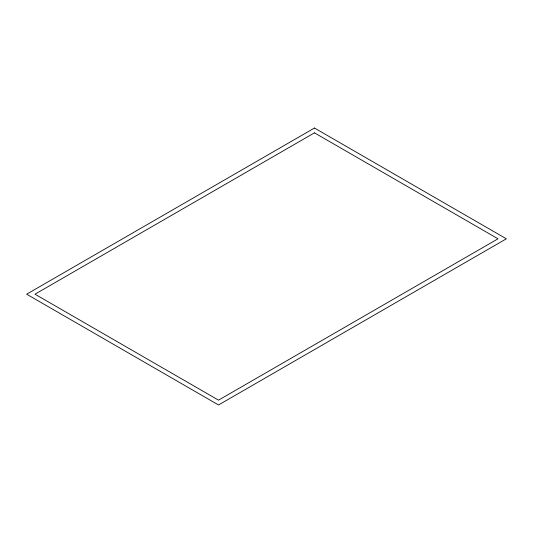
<?xml version="1.0" encoding="UTF-8"?>
<svg xmlns="http://www.w3.org/2000/svg" width="533" height="533" viewBox="0 0 533 533"><rect width="100%" height="100%" fill="white"/><g stroke="black" fill="none" stroke-linecap="round" stroke-linejoin="round"><path stroke-width="0.8" d="M314.47 128.027L26.65 294.196L218.53 404.973L506.35 238.804L314.47 128.027M314.47 132.844L34.998 294.196L218.53 400.156L498.002 238.804L314.47 132.844"/></g></svg>
